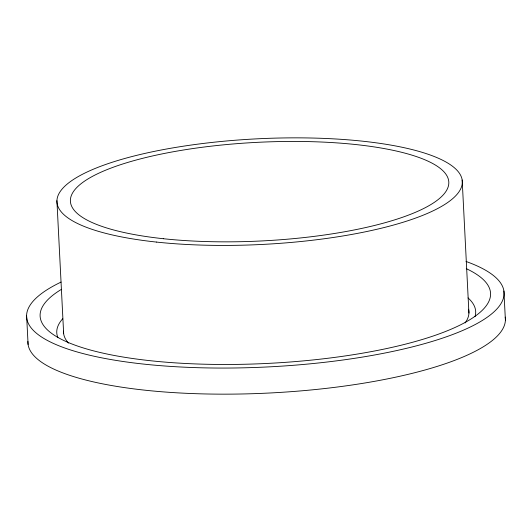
<?xml version="1.0" encoding="UTF-8"?>
<svg xmlns="http://www.w3.org/2000/svg" width="532" height="532" viewBox="0 0 532 532"><rect width="100%" height="100%" fill="white"/><g stroke="black" fill="none" stroke-linecap="round" stroke-linejoin="round"><path stroke-width="0.8" d="M503.91 291.031L505.4 320.178M462.175 180.029L468.925 313.082M56.911 200.657L63.66 333.717M26.6 315.33L28.09 344.477M468.526 309.205A202.958 52.874 -2.9 0 1 465.114 322.944M68.515 343.133A202.958 52.874 -2.9 0 1 63.514 331.123M466.271 268.647A225.508 58.746 -2.9 0 1 269.059 363.343A225.508 58.746 -2.9 0 1 61.153 289.521M466.019 261.458A239.034 62.271 -2.9 0 1 423.465 343.951A239.034 62.271 -2.9 0 1 112.345 359.792A239.034 62.271 -2.9 0 1 61.074 282.073M505.234 317.125A239.034 62.271 -2.9 0 1 270.043 392.982A239.034 62.271 -2.9 0 1 27.923 341.424M468.04 297.927A209.721 54.636 -2.9 0 1 475.023 316.613M57.882 337.627A209.721 54.636 -2.9 0 1 62.723 318.741M156.441 242.073A202.958 52.874 -2.9 0 0 462.315 182.616A202.958 52.874 -2.9 0 0 160.079 150.224A202.958 52.874 -2.9 0 0 156.441 242.073M163.317 238.715A189.425 49.343 -2.9 0 0 448.802 183.221A189.425 49.343 -2.9 0 0 166.715 152.983A189.425 49.343 -2.9 0 0 163.317 238.715"/></g></svg>
